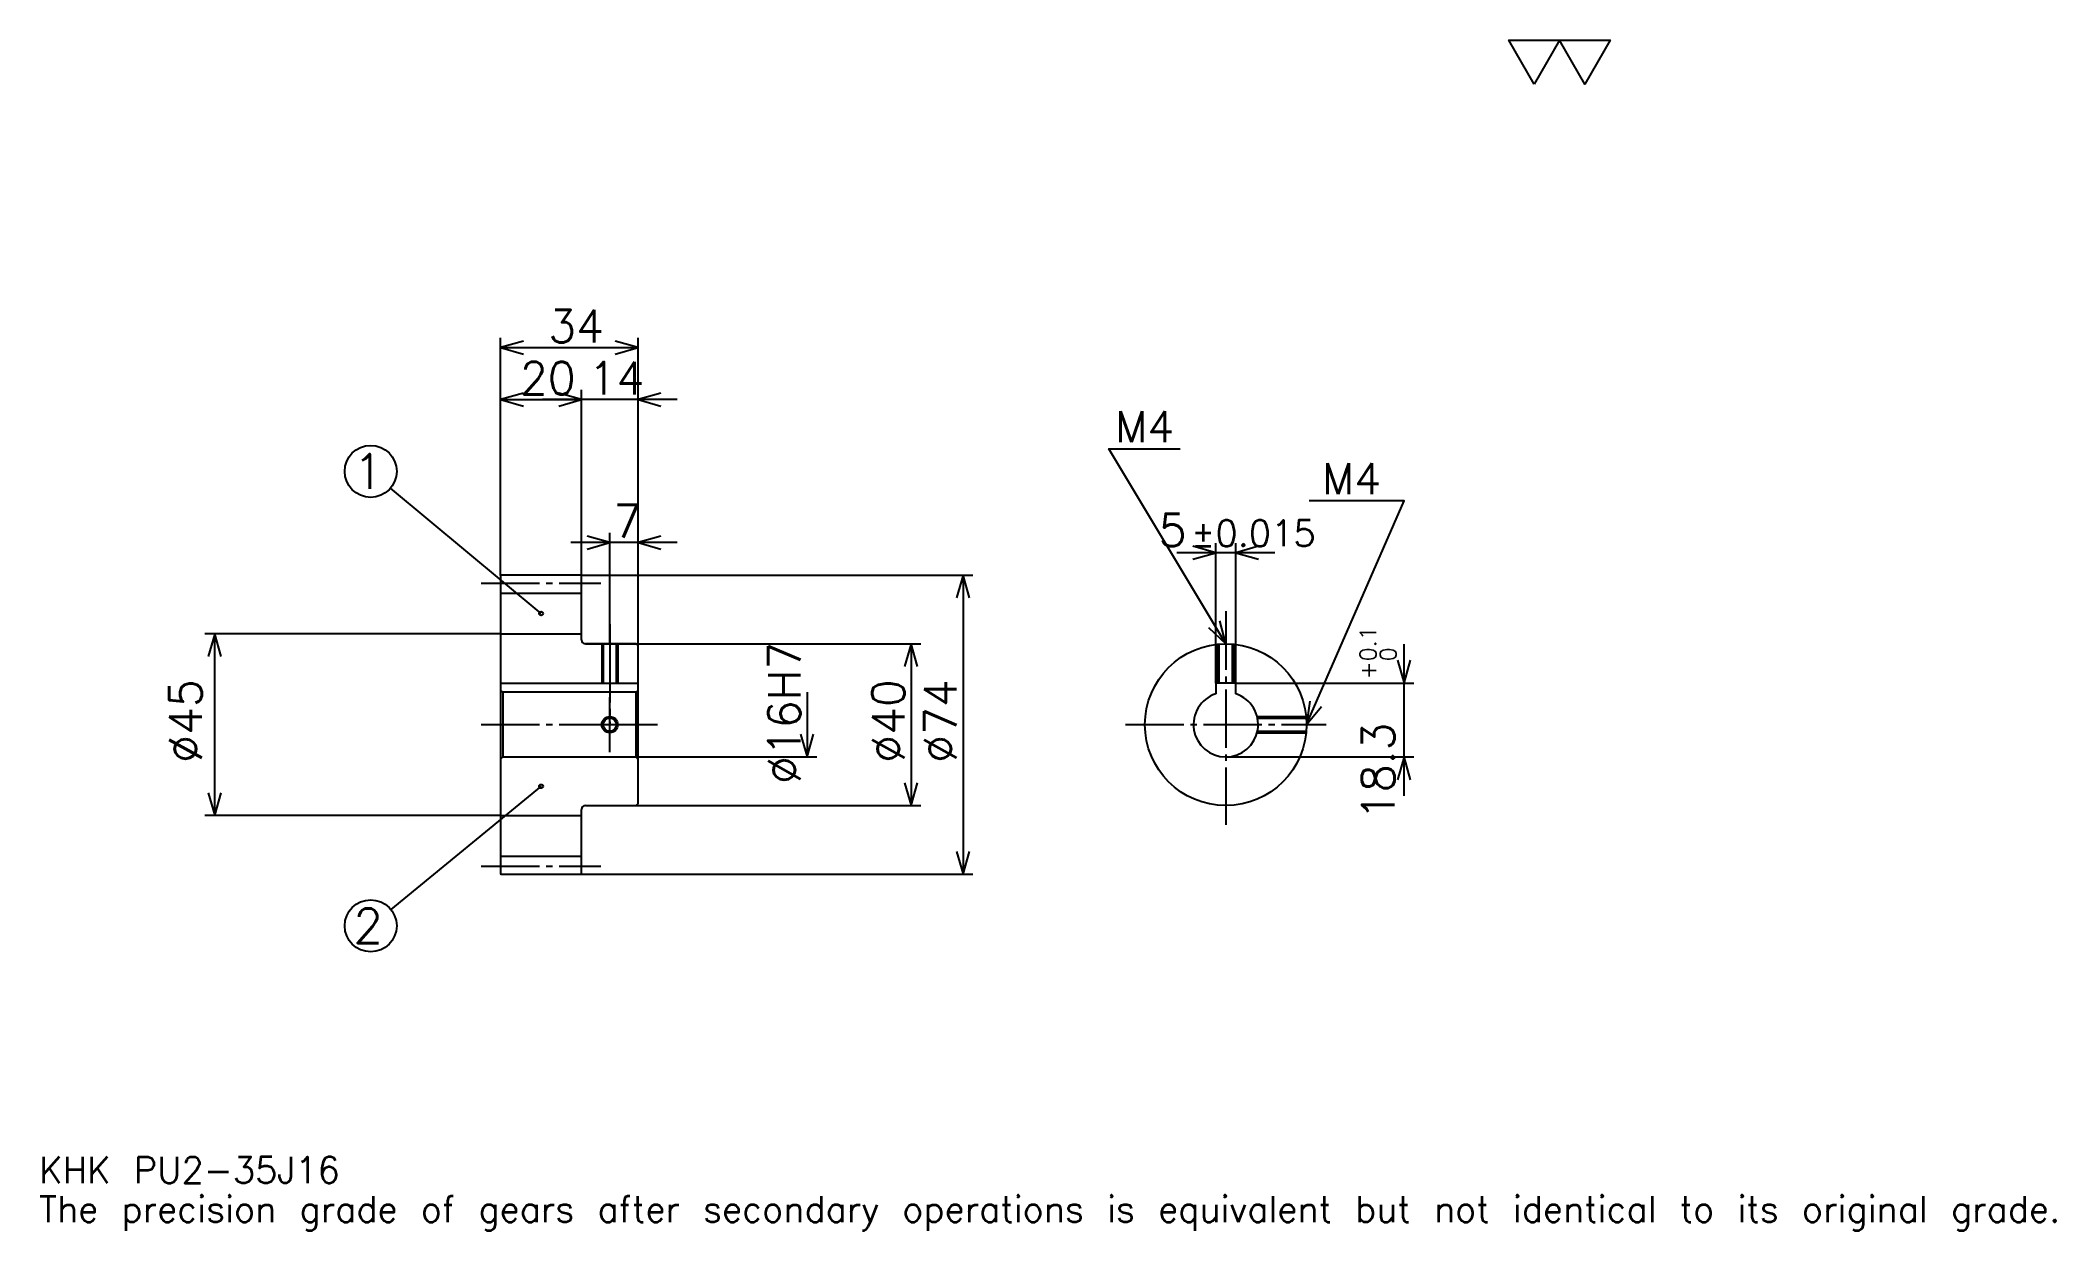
# Model space of a CAD drawing. Extents: x 16 to 515, y 6 to 300.
import ezdxf

# ---------------------------------------------------------------- set-up
doc = ezdxf.new("R2010")
doc.units = 0
doc.linetypes.add('DASHDOT', pattern=[19.304349, 14.478261, -1.608696, 1.608696, -1.608696])
doc.layers.get('0').update_dxf_attribs({"linetype": 'CONTINUOUS'})
doc.layers.add('DASHDOT', color=6, linetype='DASHDOT')
doc.styles.add('KANJI', font='TXT', dxfattribs={"bigfont": 'BIGFONT'})

msp = doc.modelspace()

# ---------------------------------------------------------------- linework, layer by layer
at = {"color": 5}
for p, q in [((130.304352, 168.108688), (130.304352, 226.82608)), ((164.304352, 168.108688), (164.304352, 226.82608)), ((130.304352, 224.41304), (164.304352, 224.41304)), ((130.304352, 211.543472), (150.304352, 211.543472)), ((173.956528, 211.543472), (140.652176, 211.543472)), ((150.304352, 168.108688), (150.304352, 213.956512)), ((140.304352, 158.608688), (103.072105, 189.661148)), ((173.956528, 176.152161), (147.652176, 176.152161)), ((157.304352, 168.108688), (157.304352, 178.565216)), ((307.282593, 141.408691), (307.282593, 176.043472)), ((312.282593, 141.408691), (312.282593, 176.043472)), ((321.934784, 173.630432), (297.630432, 173.630432)), ((130.304352, 168.008698), (130.304352, 168.108688)), ((150.204346, 168.108688), (164.304352, 168.108688)), ((150.304352, 168.008698), (150.304352, 168.108688)), ((157.304352, 151.108688), (157.304352, 168.108688)), ((157.304352, 151.108688), (157.304352, 168.108688)), ((164.304352, 168.108688), (247.152176, 168.108688)), ((164.304352, 150.608688), (164.304352, 168.108688)), ((244.739136, 168.108688), (244.739136, 94.108688)), ((130.304352, 153.608688), (57.108704, 153.608688)), ((59.521744, 108.608688), (59.521744, 153.608688)), ((151.304352, 151.108688), (164.304352, 151.108688)), ((164.304352, 151.108688), (234.282608, 151.108688)), ((231.869568, 151.108688), (231.869568, 111.108688)), ((353.913025, 113.456512), (353.913025, 151.060867)), ((312.282593, 141.408691), (356.32608, 141.408691)), ((206.130432, 139.108688), (206.130432, 123.108688)), ((164.304352, 123.108688), (208.543488, 123.108688)), ((309.782593, 123.108688), (356.32608, 123.108688)), ((140.304352, 115.858688), (103.10965, 85.410797)), ((151.304352, 111.108688), (164.304352, 111.108688)), ((164.304352, 111.108688), (234.282608, 111.108688)), ((130.304352, 108.608688), (57.108704, 108.608688)), ((150.204346, 94.108688), (164.304352, 94.108688)), ((164.304352, 94.108688), (247.152176, 94.108688))]:
    msp.add_line(p, q, dxfattribs=at)
at = {"color": 4}
for p, q in [((130.304352, 163.608688), (150.304352, 163.608688)), ((130.304352, 153.608688), (150.304352, 153.608688)), ((130.304352, 141.408691), (164.304352, 141.408691)), ((130.804352, 139.108688), (130.804352, 123.108688)), ((163.804352, 139.108688), (164.304352, 139.608688)), ((163.804352, 123.108688), (164.304352, 122.608688)), ((130.304352, 108.608688), (150.304352, 108.608688)), ((130.304352, 98.608688), (150.304352, 98.608688))]:
    msp.add_line(p, q, dxfattribs=at)
at = {"color": 7}
msp.add_lwpolyline([(386.086945, 289.565216), (379.813019, 300.440002), (404.908691, 300.440002), (398.634766, 289.565216), (392.36087, 300.440002), (386.086945, 289.565216)], dxfattribs=at)
at = {"color": 5}
for points in [[(135.934784, 226.021729), (130.304352, 224.41304), (135.934784, 222.804352)], [(158.67392, 222.804352), (164.304352, 224.41304), (158.67392, 226.021729)], [(135.934784, 213.152161), (130.304352, 211.543472), (135.934784, 209.934784)], [(144.67392, 209.934784), (150.304352, 211.543472), (144.67392, 213.152161)], [(144.67392, 209.934784), (150.304352, 211.543472), (144.67392, 213.152161)], [(169.934784, 213.152161), (164.304352, 211.543472), (169.934784, 209.934784)], [(309.782593, 151.108688), (280.826111, 199.369568), (298.521729, 199.369568)], [(329.782593, 131.108688), (353.913025, 186.5), (330.426086, 186.5)], [(151.67392, 174.543472), (157.304352, 176.152161), (151.67392, 177.760864)], [(169.934784, 177.760864), (164.304352, 176.152161), (169.934784, 174.543472)], [(301.652161, 172.021729), (307.282593, 173.630432), (301.652161, 175.23912)], [(317.913025, 175.23912), (312.282593, 173.630432), (317.913025, 172.021729)], [(246.347839, 162.478256), (244.739136, 168.108688), (243.130432, 162.478256)], [(305.506348, 155.109085), (309.782593, 151.108688), (308.265198, 156.76442)], [(61.13044, 147.978256), (59.521744, 153.608688), (57.913048, 147.978256)], [(233.478271, 145.478256), (231.869568, 151.108688), (230.260864, 145.478256)], [(352.304352, 147.039124), (353.913025, 141.408691), (355.521729, 147.039124)], [(330.556488, 136.913071), (329.782593, 131.108688), (333.506134, 135.628098)], [(204.521744, 128.73912), (206.130432, 123.108688), (207.739136, 128.73912)], [(355.521729, 117.478256), (353.913025, 123.108688), (352.304352, 117.478256)], [(230.260864, 116.73912), (231.869568, 111.108688), (233.478271, 116.73912)], [(57.913048, 114.23912), (59.521744, 108.608688), (61.13044, 114.23912)], [(243.130432, 99.73912), (244.739136, 94.108688), (246.347839, 99.73912)]]:
    msp.add_lwpolyline(points, dxfattribs=at)
at = {"color": 4}
for points in [[(150.304352, 152.108688), (150.304352, 168.008698), (150.204346, 168.108688), (130.404358, 168.108688), (130.304352, 168.008698), (130.304352, 122.608688)], [(151.304352, 111.108688), (163.804352, 111.108688), (164.304352, 111.608688), (164.304352, 150.608688), (163.804352, 151.108688), (151.304352, 151.108688)], [(155.304352, 151.108688), (155.304352, 141.408691)], [(155.684357, 151.108688), (155.684357, 141.408691)], [(158.924347, 151.108688), (158.924347, 141.408691)], [(159.304352, 151.108688), (159.304352, 141.408691)], [(307.782593, 141.408691), (307.782593, 151.008438)], [(308.162598, 141.408691), (308.162598, 151.042969)], [(311.402588, 141.408691), (311.402588, 151.042969)], [(311.782593, 141.408691), (311.782593, 151.008438)], [(312.282593, 138.708023), (312.282593, 141.408691), (307.282593, 141.408691), (307.282593, 138.708023)], [(130.304352, 122.608688), (130.804352, 123.108688), (163.804352, 123.108688), (163.804352, 139.108688), (130.804352, 139.108688), (130.304352, 139.608688)], [(317.528564, 133.108688), (329.682373, 133.108688)], [(317.616882, 132.728683), (329.716888, 132.728683)], [(317.528564, 129.108688), (329.682373, 129.108688)], [(317.616882, 129.488693), (329.716888, 129.488693)], [(130.304352, 122.608688), (130.304352, 94.208687), (130.404358, 94.108688), (150.204346, 94.108688), (150.304352, 94.208687), (150.304352, 110.108688)]]:
    msp.add_lwpolyline(points, dxfattribs=at)
at = {"color": 5}
for centre, radius in [((98.13044, 193.782593), 6.434783), ((140.304352, 158.608688), 0.482609), ((140.304352, 115.858688), 0.482609), ((98.13044, 81.334778), 6.434783)]:
    msp.add_circle(centre, radius, dxfattribs=at)
at = {"color": 4}
for centre, radius in [((309.782593, 131.108688), 20), ((157.304352, 131.108688), 1.62)]:
    msp.add_circle(centre, radius, dxfattribs=at)
at = {"color": 7}
msp.add_circle((157.304352, 131.108688), 2, dxfattribs=at)
at = {"color": 4}
for centre, radius, start, end in [((151.304352, 152.108688), 1, 180, 270), ((309.782593, 131.108688), 8, 108.20995733, 71.79004267), ((151.304352, 110.108688), 1, 90, 180)]:
    msp.add_arc(centre, radius, start, end, dxfattribs=at)
at = {"layer": 'DASHDOT', "color": 7}
for p, q in [((125.478264, 166.108688), (155.130432, 166.108688)), ((309.782593, 159.152161), (309.782593, 106.2826)), ((157.304352, 151.108688), (157.304352, 131.108688)), ((125.478264, 131.108688), (169.130432, 131.108688)), ((284.956543, 131.108688), (334.608704, 131.108688)), ((125.478264, 96.108688), (155.130432, 96.108688))]:
    msp.add_line(p, q, dxfattribs=at)
for points in [[(157.304352, 155.934784), (157.304352, 136.582596)], [(157.304352, 124.2826), (157.304352, 137.934769)], [(150.478271, 131.108688), (164.130432, 131.108688)]]:
    msp.add_lwpolyline(points, dxfattribs=at)

# ---------------------------------------------------------------- texts
at = {"color": 7, "style": 'KANJI'}
for s, height, p in [('34', 8.043478, (142.076096, 225.699997)), ('20', 8.043478, (135.076096, 212.830429)), ('14', 8.043478, (152.076096, 212.830429)), ('M4', 7.721739, (282.434784, 200.978256)), ('1', 8.57971, (93.840584, 189.492737)), ('M4', 7.721739, (333.643494, 188.108688)), ('7', 8.043478, (158.190216, 177.439117)), ('5', 8.043478, (293.17926, 175.23912)), ('%%p0.015', 6.434783, (301.141327, 175.23912)), ('2', 8.57971, (93.840584, 77.044922)), ('KHK PU2-35J16', 6.434783, (16.086956, 17.695652)), ('The precision grade of gears after secondary operations is equivalent but not identical to its original grade.', 6.434783, (16.086956, 8.043478))]:
    msp.add_text(s, height=height, dxfattribs=at).set_placement(p)
for s, height, p in [('%%c16H7', 8.043478, (204.521744, 116.429337)), ('0.1', 4.021739, (346.995667, 146.813553)), ('0', 4.021739, (351.982605, 146.813553)), ('+', 4.021739, (346.995667, 142.309204)), ('%%c45', 8.043478, (56.304352, 121.6576)), ('%%c40', 8.043478, (230.260864, 121.6576)), ('%%c74', 8.043478, (243.130432, 121.6576)), ('18.3', 8.043478, (351.5, 107.493851))]:
    msp.add_text(s, height=height, rotation=90, dxfattribs=at).set_placement(p)

doc.saveas('drawing.dxf')
